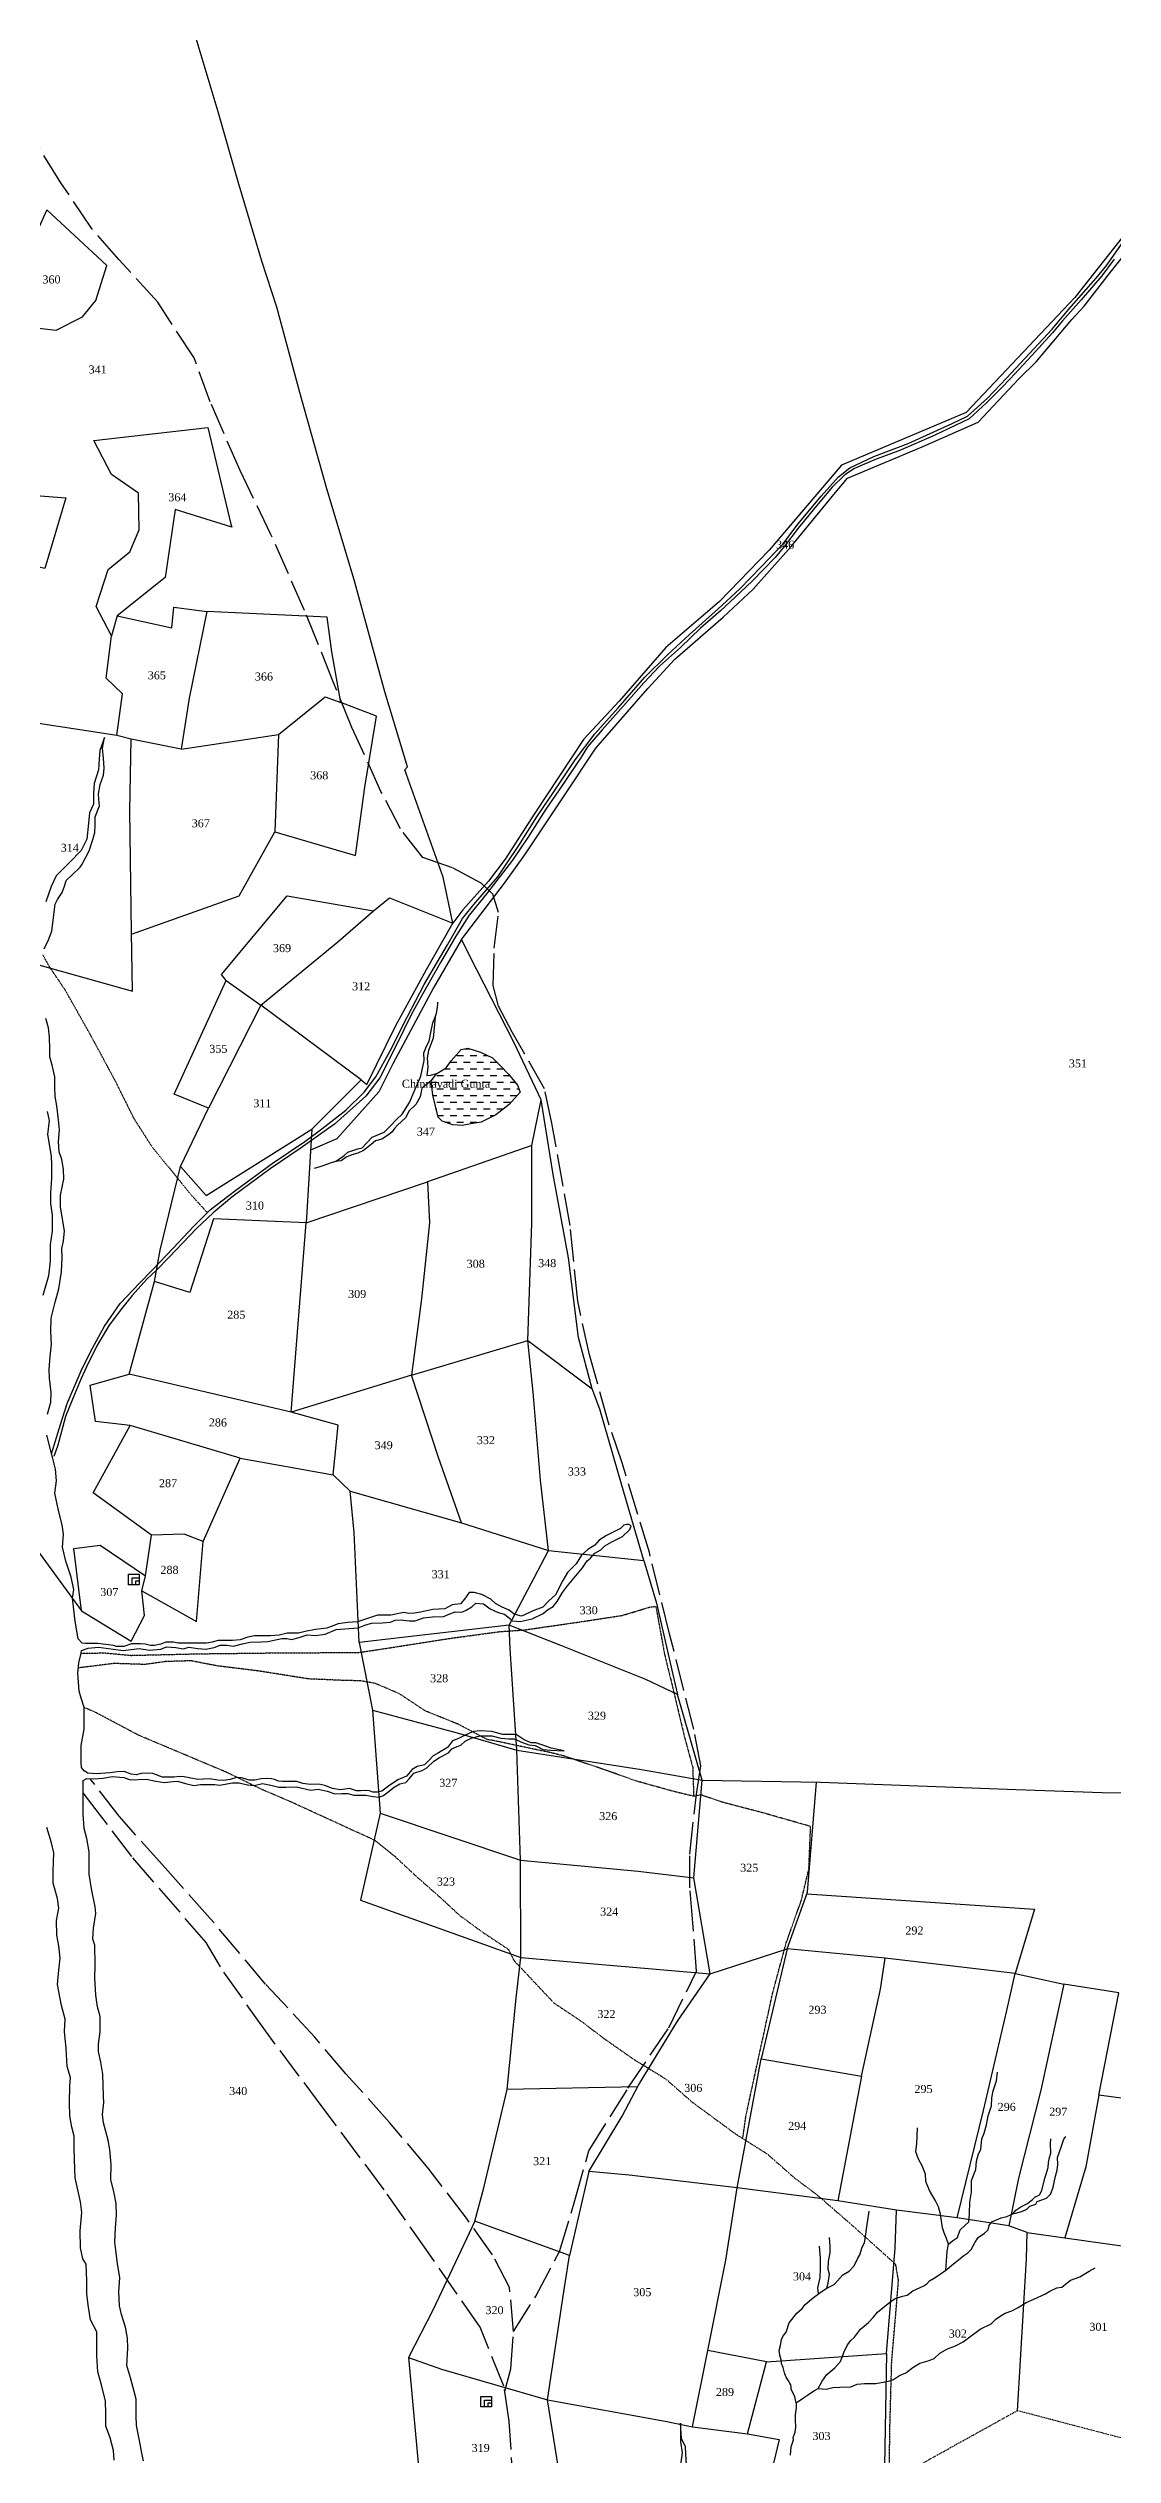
# Model space of a CAD drawing. Header units: millimetres. Extents: x -198 to 1953, y -1438 to 736.
# Drawn here: x 827 to 1226, y -985 to -82 of the extents above; entities that cross this region are included whole.
import ezdxf

# ---------------------------------------------------------------- set-up
doc = ezdxf.new("R2010")
doc.units = ezdxf.units.MM
doc.header["$MEASUREMENT"] = 0
for name, pattern in [('ACAD_ISO02W100', [15, 12, -3]), ('ACAD_ISO07W100', [3, 0, -3]), ('BORDER', [1.75, 0.5, -0.25, 0.5, -0.25, 0, -0.25])]:
    doc.linetypes.add(name, pattern=pattern)
for name, color, linetype in [('CARTTRACK', 30, 'ACAD_ISO02W100'), ('NALA', 4, 'Continuous'), ('SQUAREWELL', 5, 'Continuous'), ('SURVEY_BND', 7, 'Continuous'), ('SURVEY_NO', 7, 'Continuous'), ('WATER_BODY', 4, 'Continuous')]:
    doc.layers.add(name, color=color, linetype=linetype)
for name, color, linetype, lineweight in [('FOOTPATH', 150, 'ACAD_ISO07W100', 30), ('ROAD', 1, 'Continuous', 25), ('VILL_BOUNDARY', 6, 'BORDER', 30)]:
    doc.layers.add(name, color=color, linetype=linetype, lineweight=lineweight)
doc.styles.get("Standard").update_dxf_attribs({"font": 'TIMES.TTF'})

msp = doc.modelspace()

# ---------------------------------------------------------------- hatches: boundary and pattern name
at = {"layer": 'WATER_BODY'}
h = msp.add_hatch(dxfattribs=at)
h.set_pattern_fill('DASH', color=256, scale=20, style=0)
h.paths.add_polyline_path([(996.38, -463.84), (993.35, -460.86), (988.83, -458.69), (984.16, -457.2), (981.65, -457.78), (977.93, -462.03), (975.98, -464.56), (972.47, -466.71), (970.32, -469.53), (971, -474.89), (973.05, -483.08), (974.52, -484.63), (978.52, -486), (982.03, -486.19), (985.27, -485.59), (989.16, -485.01), (994.6, -482.27), (999.66, -478.38), (1003.75, -473.69), (1002.78, -471.1), (999.32, -466.96)])
h.paths.add_polyline_path([(958.62, -472.94), (992.55, -472.94), (992.55, -468.22), (958.62, -468.22)], flags=9)
h.paths.add_polyline_path([(969.71, -483.01), (977.88, -483.01), (977.88, -478.43), (969.71, -478.43)], flags=9)

# ---------------------------------------------------------------- linework, layer by layer
at = {"layer": 'CARTTRACK'}
for points in [[(1001.24, -938.5), (1009.68, -925.21), (1018.45, -908.44), (1024.29, -889.26), (1029.51, -870.69), (1044.13, -847.26), (1059.54, -824.52), (1069.8, -803.34), (1068.51, -785.17), (1067.32, -772.02), (1067.32, -759.41), (1069.8, -737.01), (1071.42, -726.34), (1068.83, -712.58), (1059.77, -676.79), (1052.19, -646.39), (1041.94, -612.76), (1036.88, -597.7), (1029.74, -572.18), (1025.32, -552.13), (1022.51, -523.71), (1015.6, -485.39), (1012.88, -472.52), (1000.79, -451.25), (995.61, -441.44), (993.66, -433.78), (993.99, -419.71), (995.64, -406.37), (993.5, -399.53), (989.14, -395.43), (978.38, -389.64), (967.22, -385.78), (958.86, -375.04), (951.56, -360.95), (945.33, -347.28), (940.64, -337.03), (933.66, -319.91), (922.94, -293.08), (910.3, -264.63), (898.72, -240.65), (887.51, -214.85), (881.48, -198.41), (867.88, -177.51), (853.34, -161.55), (842.99, -149.74), (831.51, -132.73), (821.06, -115.76)], [(1020.98, -1032.57), (1016.45, -1025.4), (1004.34, -1009.16), (1001.27, -997.64), (999.64, -972.11), (997.66, -958.89), (988.74, -936.82), (969.41, -908.99), (952.79, -885.37), (929.91, -854.74), (908.22, -825.73), (891.34, -801.75), (886.01, -792.62), (858.12, -760.28), (844.77, -742.89), (839.94, -736.48)], [(997.96, -960.86), (1000.3, -952.38), (1001.24, -938.5), (999.79, -921.99), (993.32, -909.67), (983.63, -896), (969.25, -877.14), (954.76, -860.04), (938.39, -841.8), (926.81, -828.13), (908.31, -808.21), (887.57, -783.52), (869.68, -763.48), (853.37, -745.26), (842.55, -731.17)]]:
    msp.add_lwpolyline(points, dxfattribs=at)
at = {"layer": 'FOOTPATH', "ltscale": 0.002}
for points in [[(886.48, -518.91), (880.81, -512.72), (874.36, -504.8), (865.71, -494.17), (858.97, -483.59), (851.76, -469.13), (842.58, -452.12), (833.1, -435.32), (827.23, -426.63), (824.68, -422.09)], [(839.13, -684.07), (848.14, -684.01), (857.79, -684.91), (882.96, -684.33), (909.53, -684.01), (943.34, -683.82), (955.24, -682.02), (977.91, -678.46), (996.05, -676.02), (1005.25, -675.38), (1026.19, -672.35), (1041.88, -669.97), (1052.24, -666.83), (1054.62, -666.57), (1057.83, -684.37), (1060.75, -696.23), (1065.27, -715.23), (1068.42, -726.86), (1068.8, -737.75), (1061.09, -735.89), (1047.36, -732.08), (1035.65, -727.91), (1026.71, -724.89), (1021.05, -722.89), (1015.36, -721.43), (1002.44, -718.72), (994.08, -716.91), (991.28, -716.46), (980.57, -710.77), (968.17, -705.76), (958.42, -699.29), (949.3, -695.38), (943.92, -694.47), (936.53, -694.28), (924.31, -693.74), (905.09, -690.7), (890.14, -688.87), (880.38, -686.96), (870.99, -687.23), (863.05, -688.33), (851.47, -687.96), (838.14, -689.62)], [(1142.07, -994.88), (1142.38, -973.92), (1143.04, -949.81), (1144.77, -929.56), (1145.59, -919.22), (1144.53, -913.31), (1137.62, -907.03), (1127.02, -897.59), (1114.77, -887), (1106.86, -881.1), (1096.51, -871.99), (1084.76, -864.6), (1068.32, -852.53), (1058.42, -843.85), (1052.42, -840.16), (1046.75, -836.71), (1035.24, -828.67), (1026.04, -821.69), (1016.59, -815.45), (1004.88, -803), (1001.67, -799.63), (999.45, -795.28), (989.59, -788.71), (981.29, -782.64), (974.21, -776.08), (965.17, -768.12), (956.78, -760.32), (949.39, -754.33), (939.44, -749.81), (918.27, -740.06), (907.1, -735.3), (893.95, -728.89), (860.78, -714.9), (844.68, -706.36), (840.27, -704.46)], [(1087.19, -866.13), (1088.43, -857.39), (1098.46, -811.33), (1103.49, -792.73), (1109.16, -776.78), (1111.99, -764.95), (1112.64, -749.07), (1094.61, -743.92), (1079.8, -740.06), (1071.56, -737.23), (1068.8, -737.75)]]:
    msp.add_lwpolyline(points, dxfattribs=at)
at = {"layer": 'NALA'}
for points in [[(825.32, -419.99), (826.97, -416.65), (828.11, -413.32), (828.85, -407.24), (829.4, -403.21), (830.28, -401.49), (832.01, -398.83), (832.93, -396.45), (833.59, -394.36), (835.71, -392.34), (838.72, -389.41), (839.53, -388.2), (842.11, -383.26), (843.47, -379), (844.24, -376.4), (844.42, -373.58), (844.42, -370.5), (846, -366.32), (845.82, -363.9), (845.6, -361.85), (846.22, -358.4), (847.51, -354.88), (847.76, -352.24), (847.58, -348.44), (847.18, -344.73), (847.91, -340.7), (846.18, -345.65), (845.85, -348.91), (845.71, -352.86), (844.02, -357.96), (843.84, -361.84), (843.72, -365.76), (842.33, -368.98), (841.85, -372.91), (841.22, -378.83), (839.17, -383.15), (834.88, -387.48), (832.85, -389.49), (829.73, -392.61), (827.85, -396.64), (825.87, -402.36)], [(971.91, -445.58), (972.37, -444.16), (972.7, -442.05), (972.83, -440.65), (972.92, -439.94)], [(826.53, -594.5), (827.74, -589.96), (827.96, -586.33), (827.26, -580.98), (827.12, -577.75), (827.56, -572.7), (828, -568.23), (827.74, -563.32), (827.96, -558.42), (829.39, -552.48), (830.79, -547.47), (831.82, -541.13), (831.97, -535.76), (831.9, -532.38), (832.52, -529.56), (832.89, -525.73), (831.46, -516.89), (831.35, -512.32), (832.63, -506.35), (832.52, -502.59), (831.9, -498.96), (830.94, -496.17), (830.72, -492.29), (831.05, -487.82), (830.68, -484.16), (830.06, -478.92), (829.36, -475.32), (829.29, -471.66), (829.25, -467.96), (828.26, -463.67), (827.45, -460.54), (827.45, -457.64), (827.31, -453.13), (826.9, -449.61), (825.95, -446.06)], [(970.32, -469.53), (966.85, -472.22), (966.28, -475.5), (964.66, -478.37), (962.09, -480.7), (960.7, -483.38), (957.81, -486.11), (956.62, -487.39), (955.58, -488.75), (953.98, -490), (951.82, -491.42), (949.53, -491.94), (947.86, -493.3), (945.03, -495.65), (942.87, -496.55), (940.68, -497.21), (938.45, -498.08), (936.68, -499.47), (934.55, -499.68), (937.79, -497.49), (939.15, -496.24), (942.83, -495.02), (944.5, -494.6), (946.31, -492.76), (948.3, -490.61), (952.77, -488.75), (954.75, -486.7), (957.46, -483.8), (959.52, -482.03), (962.3, -477.65), (964.39, -472.62), (966.48, -467.72), (967.77, -461.89), (967.6, -459.01), (968.64, -456.5), (969.58, -454.63), (970.42, -450.79), (970.94, -447.73), (971.91, -445.58), (971.11, -453.43), (969.41, -458.11), (968.92, -460.92), (969.09, -464.4), (968.75, -467.49), (970.07, -467.39), (972.47, -466.71)], [(826.46, -481.04), (827.16, -484.38), (826.54, -489.65), (827.86, -497.77), (828.04, -500.89), (828.08, -506.08), (827.67, -511.3), (827.67, -515.59), (828.3, -519.71), (828.3, -525.9), (827.57, -530.87), (827.57, -537.07), (826.9, -542.66), (824.81, -550)], [(934.55, -499.68), (932.47, -500.3), (930.18, -501.24), (929.37, -501.54), (928.25, -501.86), (926.86, -502.28), (926.54, -502.35)], [(862.58, -986.91), (861.91, -984.01), (861.01, -979.36), (859.85, -973.65), (859.82, -970.1), (859.82, -963.87), (859.03, -960.96), (857.7, -955.82), (856.32, -951.21), (856.61, -944.66), (856.56, -940.88), (855.83, -936.87), (854.31, -932.08), (853.47, -928.8), (853.27, -923.51), (853.67, -918.23), (852.77, -913.12), (852.13, -907.93), (851.84, -905), (851.99, -899.62), (852.43, -894.77), (852.24, -890.41), (851.36, -885.96), (850.33, -881.63), (850.37, -875.95), (849.93, -870.2), (849.23, -866.68), (847.51, -860.15), (847.21, -857.03), (847.69, -852.56), (847.51, -850.22), (847.25, -841.97), (846.51, -837.51), (845.63, -833.51), (845.67, -830.69), (846.22, -826.03), (846.22, -820.32), (845.3, -816.66), (844.64, -812.33), (844.31, -806), (844.46, -801.12), (844.27, -793.55), (843.58, -791.27), (843.72, -787.2), (844.6, -781.74), (844.42, -779.18), (843.03, -772.48), (842.18, -766.94), (842.18, -761.7), (842.18, -758.58), (841.27, -753.53), (840.31, -749.79), (839.87, -744.4), (839.94, -740.26), (839.94, -736.48), (839.94, -733.84), (839.94, -731.79), (841.3, -731.09), (843.79, -731.24), (847.39, -731.02), (850.8, -730.36), (855.1, -730.76), (857.67, -731.53), (863.56, -731.33), (867.16, -732.03), (870.42, -732.54), (873.62, -732.18), (875.27, -732.1), (878.24, -732.98), (881.43, -733.68), (883.89, -733.31), (886.61, -733.28), (889.32, -733.39), (890.98, -733.61), (895.88, -732.76), (898.34, -732.76), (901.5, -733.46), (903.99, -733.75), (907.08, -733.02), (910.23, -733.57), (913.21, -734.3), (915.92, -734.3), (919.92, -734.16), (925.23, -735.51), (928.02, -735.11), (931.43, -735.84), (934.22, -736.8), (936.94, -736.76), (939.1, -736.76), (941.38, -737.35), (944.43, -737.38), (945.93, -737.35), (948.57, -737.79), (950.7, -738.08), (952.21, -737.6), (954.08, -736.17), (956.46, -734.34), (958.61, -733.12), (960.85, -732.54), (962.13, -731.15), (963.93, -729.06), (967.05, -728.07), (968.7, -727.04), (971.42, -724.55), (973.54, -723.15), (976.82, -721.48), (978.14, -719.98), (980.13, -719.06), (981.48, -718.55), (983.13, -717.12), (985.37, -715.91), (988.75, -715.14), (993.12, -715.03), (996.46, -716.02), (999.5, -716.24), (1001.49, -716.17), (1004.57, -717.6), (1007.05, -718.44), (1009.37, -718.7), (1012.37, -720.24), (1015.16, -720.46), (1020.27, -720.68), (1015.42, -719.76), (1012.19, -718.59), (1009.62, -717.67), (1007.9, -717.67), (1005.29, -716.61), (1002.25, -714.59), (1000.08, -714.59), (997.22, -714.59), (993.16, -713.41), (988.94, -713.23), (986.15, -713.45), (982.59, -715.14), (980.6, -716.12), (978.4, -717), (976.49, -719.5), (973.15, -721.48), (971.14, -722.54), (969.4, -724.4), (967.93, -725.94), (965.18, -726.64), (963.3, -727.7), (961.18, -730.16), (957.87, -731.55), (954.42, -734), (951.84, -735.78), (950.23, -736.26), (948.47, -736.26), (947.26, -735.67), (945.24, -735.6), (943.84, -735.67), (942.41, -735.67), (939.7, -734.79), (936.28, -735.34), (933.42, -734.83), (930.48, -733.65), (928.32, -733.18), (924.95, -733.32), (922.27, -732.95), (919.96, -732.18), (916.88, -732.15), (914.6, -732.15), (913.13, -732.11), (911.63, -731.45), (910.49, -731.16), (908.65, -731.08), (906.67, -731.23), (904.29, -731.71), (902.19, -731.74), (900.65, -731.23), (899.26, -730.83), (897.42, -730.75), (895.08, -731.41), (892.47, -731.78), (890.41, -731.67), (887.3, -731.26), (884.84, -731.37), (882.86, -731.45), (880.26, -731.01), (877.76, -730.46), (875.89, -730.35), (874.05, -730.53), (872.48, -730.64), (871.56, -730.64), (869.65, -730.64), (866.02, -729.25), (864.29, -729.14), (861.61, -729.21), (859.81, -729.72), (857.94, -729.47), (855.26, -728.44), (852.73, -728.62), (849.88, -728.95), (844.89, -729.39), (841.7, -729.03), (840.34, -728.22), (839.31, -727.01), (839.13, -725.1), (839.16, -718.73), (840.26, -712.64), (840.27, -708.67), (840.27, -704.46), (839.13, -700.96), (838.39, -698.28), (837.95, -691.54), (838.32, -687.7), (839.13, -684.07), (839.24, -683.11), (841.77, -682.16), (845.7, -681.79), (851.31, -682.6), (854.91, -683.08), (860.93, -682.31), (864.76, -682.92), (869.02, -682.56), (871.15, -681.68), (874.67, -682.01), (877.5, -682.52), (879.55, -681.79), (882.89, -682.37), (885.86, -682.63), (889.05, -682.01), (891.22, -681.09), (893.75, -681.09), (896.28, -681.49), (899.58, -680.61), (902.34, -679.92), (906.59, -679.88), (909.16, -679.7), (914.43, -678.55), (916.34, -678.55), (918.06, -678.95), (920.89, -678.26), (923.9, -677.27), (927.02, -677.41), (930.61, -677.01), (934.76, -675.18), (938.03, -674.99), (943.05, -674.59), (945.51, -673.58), (947.96, -672.89), (952.04, -672.74), (955.08, -672.48), (956.88, -671.71), (958.79, -671.57), (962.17, -672.01), (964.33, -671.93), (967.49, -670.87), (970.87, -670.43), (975.07, -670.39), (976.76, -669.62), (979.4, -668.63), (981.86, -668.74), (983.51, -667.93), (985.67, -666.72), (987.18, -665.33), (990.04, -665.62), (992.5, -667.49), (995.44, -668.78), (997.82, -669.44), (999.88, -671.05), (1000.74, -671.93), (1003.75, -672.19), (1008.22, -671.27), (1012.37, -669.26), (1013.95, -667.9), (1016.12, -666.65), (1017.59, -664.71), (1019.64, -661.3), (1021.48, -658.8), (1023.97, -655.84), (1027.1, -652.07), (1028.82, -649.47), (1030.11, -648.48), (1031.8, -646.64), (1034.03, -645.29), (1035.54, -643.86), (1038.15, -642.38), (1042.11, -640.29), (1044.9, -637.76), (1045.31, -636.4), (1044.46, -635.89), (1043.58, -635.89), (1042.55, -636.15), (1041.34, -637.32), (1038.63, -638.75), (1036.06, -639.96), (1033.34, -641.72), (1031.8, -643.55), (1029.12, -645.21), (1026.77, -647.3), (1024.75, -650.63), (1021.48, -653.8), (1019.75, -656.81), (1017, -662.21), (1014.54, -664.45), (1012.23, -666.83), (1008.85, -668.15), (1004.22, -670.21), (1001.55, -669.47), (999.56, -667.93), (997.03, -666.83), (994.54, -665.51), (992.7, -663.83), (989.33, -662.07), (986.44, -661.3), (984.67, -661.37), (982.88, -663.79), (981.33, -665.62), (978.21, -665.92), (975.5, -667.46), (971.06, -667.68), (966.32, -668.7), (964.12, -669.14), (961.99, -669.18), (960.19, -668.85), (955.29, -669.82), (952.31, -669.78), (950.3, -669.82), (947.29, -670.81), (942.74, -672.39), (938.96, -672.53), (935.54, -673.12), (931.25, -674.66), (927.06, -675.17), (923.12, -675.95), (920.62, -676.58), (918.42, -676.58), (916.44, -676.58), (913.36, -677.31), (910.2, -677.64), (906.68, -677.64), (904.11, -677.57), (901.65, -678.08), (898.77, -679.04), (895.9, -679.33), (893.63, -679.33), (892.75, -679.33), (890.51, -679.37), (888.31, -679.95), (886.14, -680.28), (882.4, -680.28), (879.72, -680.28), (877.48, -680.28), (875.57, -680.28), (873.74, -679.95), (871.9, -679.92), (870.84, -679.92), (869.02, -680.76), (866.67, -681.16), (865.09, -681.16), (863.18, -680.72), (861.46, -680.61), (859.59, -680.61), (858.01, -680.65), (855.14, -681.57), (852.43, -681.53), (851.29, -681.2), (849.42, -680.98), (845.35, -680.5), (842.74, -680.5), (840.76, -680.5), (839.47, -680.32), (837.99, -678.69), (836.85, -672.05), (835.94, -663.51), (836.37, -660.22), (835.35, -655.6), (833.44, -649.63), (832.11, -644.32), (832.52, -639.44), (832.08, -635.93), (830.61, -630.59), (829.29, -624.07), (829.95, -619.42), (829.58, -615.13), (828.4, -610.62), (828.03, -609.35), (827.26, -606.16), (826.31, -602.35)], [(851.54, -986.74), (851.3, -983.11), (850.08, -978.33), (848.46, -973.95), (848.38, -969.25), (848.29, -964.46), (846.67, -958.01), (845.45, -953.55), (845.05, -947.55), (845.05, -941.55), (844.97, -938.55), (842.61, -934.05), (841.88, -929.35), (841.23, -924.48), (841.23, -919.45), (840.99, -913.21), (839.77, -911.18), (838.96, -907.13), (838.79, -900.67), (839.44, -893.85), (838.95, -889.88), (836.92, -880.88), (836.76, -877.55), (836.59, -869.8), (836.51, -865.17), (835.61, -861.77), (834.88, -857.55), (834.72, -852.52), (834.88, -846.49), (835.21, -843.16), (833.91, -839.11), (833.5, -832.38), (832.94, -825.92), (833.18, -821.3), (831.72, -816.19), (830.26, -808.38), (830.83, -802.95), (831.31, -798.49), (830.74, -793.86), (830.01, -789.81), (829.85, -784.31), (830.83, -779.69), (830.34, -776.12), (828.71, -770.36), (828.71, -765.98), (828.88, -758.97), (827.98, -755.16), (826.28, -749.4)], [(1164.28, -905.72), (1165.89, -904.4), (1167.69, -903.22), (1168.71, -900.35), (1171.96, -897.36), (1172.23, -894.21), (1172.36, -889.99), (1173.01, -886.15), (1172.97, -883.45), (1172.97, -881.78), (1174.53, -877.65), (1174.88, -874.57), (1175.64, -871.83), (1176.4, -870.23), (1176.78, -866.22), (1177.73, -864.01), (1178.53, -860.97), (1179.18, -857.6), (1180.4, -853.83), (1180.59, -850.87), (1181.08, -848.24), (1182.3, -844.42), (1182.68, -841.22)], [(1107.19, -965.19), (1109.59, -963.61), (1111.82, -962.08), (1113.84, -960.73), (1115.5, -959.81), (1116.92, -957.12), (1118.74, -954.54), (1121.73, -952.08), (1123.79, -949.71), (1125.06, -946.27), (1126.51, -943.44), (1127.74, -941.87), (1129.09, -940.58), (1131.29, -937.58), (1134.37, -935.03), (1136.06, -933.21), (1137.66, -931.15), (1142.38, -927.5), (1144.29, -926.12), (1147.04, -925.19), (1148.88, -924.82), (1149.9, -924.02), (1150.98, -923.22), (1155.08, -921.28), (1156.19, -920.57), (1157.24, -919.4), (1158.71, -918.6), (1161.21, -916.91), (1163.33, -915.43), (1166.89, -912.52), (1168.7, -911.01), (1170.06, -910), (1171.57, -908.92), (1172.83, -907.72), (1174.28, -904.95), (1175.48, -903.23), (1177.86, -901.52), (1179.22, -900.38), (1179.62, -898.66), (1180.54, -897.28), (1184.12, -895.88), (1186.25, -895.33), (1188.47, -894.31), (1189.64, -892.99), (1191.42, -891.66), (1193.98, -890.4), (1195.78, -888.97), (1196.67, -888.02), (1198.4, -887.19), (1199.38, -885.56), (1200.43, -881), (1200.95, -879.43), (1201.73, -876.98), (1201.85, -875.04), (1202.16, -873.19), (1202.71, -871.53), (1202.56, -868.08), (1202.74, -866.21)], [(1163.33, -915.43), (1163.63, -911.92), (1163.86, -908.27), (1164.28, -905.72), (1163.59, -903.54), (1162.67, -901.39), (1162.09, -899.54), (1161.28, -894.42), (1160.55, -891.72), (1159.31, -889.16), (1157.27, -885.58), (1155.8, -882.15), (1155.65, -879.45), (1154.45, -876.27), (1153.06, -873.77), (1152.1, -871.07), (1152.41, -867.99), (1152.68, -862.07)], [(1188.47, -894.31), (1191.77, -893.48), (1193.65, -892.53), (1194.77, -891.5), (1197.04, -890.65), (1197.53, -889.75), (1201.05, -888.48), (1202.72, -886.8), (1203.62, -884.35), (1204.39, -880.14), (1205.09, -877.99), (1205.31, -875.84), (1205.26, -873.24), (1206.76, -868.98), (1207.54, -866.32), (1208.36, -865.29)], [(1105.06, -984.83), (1105.31, -981.74), (1106.2, -979.01), (1106.09, -978.23), (1106.84, -976.23), (1107.04, -974.25), (1106.93, -971.62), (1106.93, -969.7), (1107.29, -967.08), (1107.32, -965.72), (1107.07, -964.66), (1106.66, -962.8), (1105.91, -961.42), (1105.39, -960.12), (1105.39, -959.29), (1105.28, -958.5), (1104.84, -957.87), (1104.6, -957.35), (1104.05, -956.56), (1103.38, -955.26), (1102.83, -953.92), (1102.39, -951.95), (1101.76, -950.45), (1101.6, -949.03), (1101.16, -947.26), (1100.89, -945.56), (1101.4, -943.75), (1101.72, -941.34), (1102.47, -939.96), (1103.45, -938.7), (1104.66, -935.19), (1107.41, -931.56), (1109.44, -929.84), (1110.55, -928.26), (1113.71, -925.64), (1115.04, -924.64), (1116.18, -923.86), (1118.71, -922.25), (1121.46, -920.79), (1122.68, -919.4), (1124.71, -917.25), (1127.1, -915.78), (1128.93, -913.86), (1130.35, -910.92), (1131.07, -909.7), (1132.02, -906.88), (1132.85, -905.24), (1133.27, -902.8), (1133.68, -899.23), (1134.55, -893.33)], [(1115.61, -924.25), (1115.35, -922.09), (1116.27, -918.14), (1116.32, -914.98), (1116.32, -912.77), (1116.32, -910.86), (1116.1, -908.05), (1115.91, -906.42)], [(1118.71, -922.25), (1119.17, -920.35), (1119.75, -916.98), (1119.26, -915.08), (1119.31, -912.13), (1119.95, -908.79), (1119.95, -906.47), (1119.67, -903.21)], [(1115.5, -959.81), (1118.43, -960.04), (1120.98, -959.43), (1123.61, -959.27), (1127.77, -959.13), (1130.13, -958.21), (1132.79, -957.94), (1137.03, -957.91), (1140.42, -957.32), (1142.33, -956.95), (1143.72, -956.42), (1145.97, -954.99), (1148.33, -953.9), (1150.93, -951.94), (1153.57, -950.31), (1157.12, -949.32), (1159.01, -948.58), (1161.13, -946.62), (1163.94, -944.98), (1167, -943.83), (1169.89, -942.34), (1172.31, -940.38), (1176.26, -937.62), (1180.35, -935.61), (1182.07, -933.78), (1184.09, -932.44), (1185.63, -931.57), (1188.12, -930.66), (1190.41, -929.47), (1193.4, -927.54), (1196.36, -926.3), (1200.68, -924.26), (1202.27, -923.31), (1204.98, -922.04), (1206.81, -921.8), (1210.09, -919.24), (1213.59, -917.89), (1217.04, -915.82), (1219.37, -914.58)], [(1066.1, -988.62), (1065.88, -984.32), (1065.77, -981.74), (1064.27, -978.52), (1063.83, -972.82), (1063.83, -979.64), (1064.47, -983.89), (1063.78, -989.14)]]:
    msp.add_lwpolyline(points, dxfattribs=at)
at = {"layer": 'ROAD'}
for points in [[(828.03, -609.35), (831.36, -598.36), (833.96, -590.47), (839.58, -577.31), (843.42, -569.76), (847.88, -561.43), (853.81, -552.99), (861, -545.34), (866.03, -540.25), (873.64, -532.26), (881.36, -523.95), (887.49, -517.91), (891.87, -514.51), (897.15, -510.47), (910.73, -500.52), (923.07, -492.28), (929.41, -487.52), (938.36, -480.44), (945.25, -473.77), (949.65, -468.04), (955.06, -458.27), (961.45, -445.35), (967.75, -433.38), (976.48, -418.48), (982.11, -408.64), (987.04, -402.6), (995.35, -392.97), (998.67, -388.08), (1003.3, -381.24), (1010.03, -370.5), (1016.34, -361.17), (1024.34, -349.08), (1031.75, -339.33), (1040.44, -329.66), (1050.53, -318.08), (1059.14, -309.64), (1067.18, -302.16), (1077.99, -292.53), (1085.95, -285.17), (1094.26, -276.69), (1102.27, -268.21), (1108.01, -260.58), (1116.61, -250.3), (1123.04, -243.01), (1127.3, -239.61), (1136.37, -235.38), (1149.22, -230.54), (1165.66, -223.03), (1171.49, -220.23), (1178.91, -213.54), (1186.06, -206.01), (1194.66, -196.72), (1203.26, -187.61), (1209.48, -180.15), (1219.7, -168.53), (1223.66, -163.67), (1229.24, -155.8)], [(1226.4, -161.44), (1221.82, -167.66), (1214.03, -176.61), (1207.09, -184.53), (1203.35, -189.06), (1195.64, -197.51), (1187.46, -206.25), (1184.15, -209.59), (1178.56, -215.27), (1172.12, -221.25), (1159.01, -227.5), (1146.35, -233.02), (1136.64, -236.6), (1129.13, -239.93), (1125.51, -242.2), (1120.71, -246.87), (1114.16, -254.6), (1107.98, -262.29), (1102.91, -268.98), (1099.4, -273.2), (1090.87, -282.02), (1084.37, -288.09), (1078.86, -293.3), (1071.32, -299.81), (1063.81, -307.01), (1056.02, -313.99), (1050.11, -320.21), (1042.5, -328.85), (1034.46, -337.88), (1029.05, -344.3), (1026.61, -348.09), (1019.45, -358.72), (1013.31, -367.63), (1006.57, -378.23), (1000.91, -386.77), (991.26, -399.19), (984.6, -407.41), (979.64, -415.18), (973.9, -425.14), (967.05, -437.23), (962.91, -444.8), (957.42, -455.98), (951.15, -468.3), (945.82, -475.22), (934.17, -485.73), (921.32, -494.92), (910.01, -502.48), (899.46, -510.22), (895.64, -513.13), (888.62, -518.94), (882.4, -524.8), (872.16, -535.56)], [(872.16, -535.56), (867.24, -540.57), (863.73, -543.89), (858.25, -549.95), (854.23, -554.93), (849.62, -561.07), (845.04, -568.8), (841.18, -576.73), (839.19, -581.16), (836.02, -588.55), (833.31, -595.4), (830.44, -606.11), (828.9, -610.32)]]:
    msp.add_lwpolyline(points, dxfattribs=at)
at = {"layer": 'SQUAREWELL'}
for points in [[(856.88, -654.51), (860.94, -654.51), (860.94, -658.46), (856.88, -658.46)], [(858.31, -655.88), (860.94, -655.88), (860.94, -658.46), (858.31, -658.46)], [(859.68, -656.92), (860.94, -656.92), (860.94, -658.46), (859.68, -658.46)], [(989, -962.78), (993.05, -962.78), (993.05, -966.72), (989, -966.72)], [(990.42, -964.15), (993.05, -964.15), (993.05, -966.72), (990.42, -966.72)], [(991.79, -965.19), (993.05, -965.19), (993.05, -966.72), (991.79, -966.72)]]:
    msp.add_lwpolyline(points, close=True, dxfattribs=at)
at = {"layer": 'SURVEY_BND'}
for points in [[(978.46, -410.42), (974.85, -393.15), (960.54, -352.89), (961.54, -351.73), (953.05, -323.66), (941.56, -281.61), (931.32, -247.47), (921.16, -211.34), (912.5, -179.44), (906.84, -162.1), (898.02, -132.43), (890.51, -106.09), (882.27, -78.71), (875.53, -53.06), (868.78, -33.49), (858.29, -8.18), (848.81, 13.59), (819.36, -8.26), (790.11, -30.4), (727.42, -71.68)], [(1256.16, -133.2), (1233.23, -148.48), (1211.73, -175.8), (1171.01, -218.92), (1124.25, -238.61), (1097.04, -270.48), (1078.51, -289.76), (1058.35, -306.97), (1040.85, -327.07), (1027.45, -341.5), (1009.21, -369.09), (998.06, -386.32), (991.83, -394.61), (982.27, -405.39), (978.46, -410.42)], [(805.51, -189.91), (818.84, -186.81), (829.76, -188.07), (839.7, -183.07), (844.69, -176.95), (848.84, -163.72), (826.26, -142.84), (811.45, -175.79), (805.51, -189.91)], [(981.7, -416.47), (997.93, -395.39), (1005.48, -384.77), (1020.5, -362.24), (1032.1, -344.81), (1051.59, -322.37), (1061.69, -311.43), (1079.8, -295.67), (1091.14, -285.08), (1105.4, -269.19), (1121.33, -249.68), (1126.48, -243.51), (1154.41, -231.77), (1175.47, -222.45), (1190.72, -206.3), (1197.26, -199.83), (1210.56, -184), (1215.23, -179), (1225.12, -166.27), (1236.02, -152.57), (1258.54, -137.21)], [(852.52, -339.98), (854.69, -324.38), (848.51, -318.55), (850.5, -302.59), (844.8, -291.68), (849.26, -277.7), (857.44, -271.11), (860.95, -262.83), (860.6, -249.11), (850.58, -242.18), (843.85, -229.37), (886.64, -224.57), (895.24, -260.76), (895.59, -261.89), (874.43, -255.23), (870.65, -280.73), (852.7, -295.16), (850.5, -302.59)], [(793.51, -247.73), (833.43, -250.91), (825.52, -277.32), (785.74, -268.21)], [(852.7, -295.16), (873.17, -299.62), (873.92, -291.87), (886.29, -293.52), (879.7, -326.02), (876.68, -345.13), (857.94, -341.38)], [(876.68, -345.13), (913.13, -339.61), (930.58, -325.53), (936.46, -327.66), (933.12, -308.59), (931.4, -295.66), (886.29, -293.52)], [(815.87, -411.47), (811.22, -422.59), (858.44, -435.82), (858.02, -413.88), (857.41, -368.25), (857.94, -341.38), (852.52, -339.98), (810.21, -333.44)], [(913.13, -339.61), (911.74, -376.12), (942.02, -384.98), (945.48, -359.4), (949.91, -332.74), (936.46, -327.66)], [(858.03, -414.47), (898.44, -400.12), (911.74, -376.12)], [(819.04, -640.46), (839.26, -668.27), (836.36, -644.87), (846.34, -643.54), (863.32, -655.04), (865.58, -639.88), (843.69, -623.91), (857.56, -598.71), (844.56, -597.17), (842.47, -583.66), (857.16, -579.46), (866.69, -544.69), (868.72, -533.01), (876.45, -501.6), (886.84, -479.7), (874.08, -474.48), (893.5, -431.89), (891.74, -429.67), (916.43, -400.17), (948.78, -405.8), (954.79, -400.82), (978.46, -410.42)], [(893.5, -431.89), (906.55, -441.08), (935.38, -417.32), (948.78, -405.8)], [(944.14, -469.11), (946.21, -470.85), (957.1, -448.72), (968.64, -427.71), (978.46, -410.42)], [(1008.13, -493.69), (1011.64, -476.61), (1001.32, -455.03), (987.46, -427.86), (981.7, -416.47), (971.22, -434.66), (955.99, -463.14), (950.72, -473.55), (935.01, -491.28), (925.15, -495.44)], [(876.45, -501.6), (886.08, -512.48), (925.63, -487.61), (944.14, -469.11), (906.55, -441.08), (886.84, -479.7)], [(1006.61, -566.8), (1030.7, -584.93), (1025.67, -565.76), (1021.81, -535.85), (1016.06, -504.57), (1011.64, -476.61)], [(925.63, -487.61), (923.46, -522.79)], [(962.96, -579.8), (1006.61, -566.8), (1008.07, -522.92), (1008.13, -493.69), (969.06, -507.34)], [(923.46, -522.79), (969.06, -507.34), (969.73, -522.75), (966.74, -551.22), (962.96, -579.8), (917.92, -593.69)], [(917.92, -593.69), (923.46, -522.79), (888.79, -521.26), (879.92, -548.89), (866.69, -544.69)], [(981.72, -635.23), (1014.4, -645.55), (1011.37, -619.23), (1008.6, -586.17), (1006.61, -566.8)], [(898.81, -610.92), (933.6, -617.17), (935.56, -598.55), (917.92, -593.69), (857.16, -579.46)], [(933.6, -617.17), (939.99, -623.29), (981.72, -635.23), (973.15, -610.66), (962.96, -579.8)], [(1014.4, -645.55), (1050.11, -649.35), (1041.71, -620.69), (1033.57, -592.58), (1030.7, -584.93)], [(884.92, -642.17), (898.81, -610.92), (871.04, -602.7), (857.56, -598.71)], [(999.6, -673.63), (943.33, -680.1), (941.49, -638.88), (939.99, -623.29)], [(861.88, -660.72), (882.37, -672.25), (884.92, -642.17), (877.8, -639.41), (865.58, -639.88)], [(1050.11, -649.35), (1054.85, -665.37), (1061, -692.09), (1062.79, -699.54), (1050.85, -693.92), (1019.01, -681.19), (999.6, -673.63), (1009.01, -655.83), (1014.4, -645.55)], [(839.26, -668.27), (857.88, -679.58), (862.9, -670), (861.88, -660.72), (863.32, -655.04)], [(943.33, -680.1), (948.37, -705.51), (980.07, -714.01), (1002.52, -720.51), (1000.02, -682.46), (999.6, -673.63)], [(1002.52, -720.51), (1049.25, -727.7), (1071.98, -731.7), (1062.79, -699.54)], [(948.37, -705.51), (951.28, -744.1), (1003.89, -761.74), (1002.52, -720.51)], [(1003.89, -761.74), (1047.94, -765.88), (1068.9, -768.28), (1071.98, -731.7)], [(1071.98, -731.7), (1116.32, -732.43), (1189.73, -735.17), (1221.95, -736.28), (1221.95, -736.28), (1221.95, -736.28), (1221.95, -736.28), (1385.38, -738.35), (1378.9, -798.83), (1373.57, -846.23), (1360.82, -947.15), (1362.74, -966.11)], [(1074.95, -804.27), (1103.82, -794.9), (1111.49, -773.68), (1114.81, -732.4)], [(951.28, -744.1), (943.93, -776.7), (1004.01, -798.25), (1003.89, -761.74)], [(1004.01, -798.25), (1074.95, -804.27), (1068.9, -768.28)], [(1111.25, -774.32), (1196.55, -780.06), (1189.33, -804.24), (1140.55, -798.49), (1103.82, -794.9)], [(1047.71, -846.74), (998.87, -847.73), (1002.21, -813.35), (1004.01, -798.25)], [(1103.82, -794.9), (1094.11, -836.17), (1131.69, -842.71), (1138.85, -810.02), (1140.55, -798.49)], [(1085.06, -884.6), (1044.65, -879.86), (1029.47, -878.45), (1042, -857.72), (1048.07, -846.05), (1062.78, -822.03), (1074.95, -804.27)], [(1167.55, -895.85), (1177.42, -855.52), (1186.2, -818.06), (1189.33, -804.24), (1207.63, -808.15)], [(1220.68, -849.79), (1228.24, -811.51), (1207.63, -808.15), (1198.95, -847.92), (1190.58, -880.9), (1186.99, -898.84)], [(1131.69, -842.71), (1122.89, -889.45), (1085.06, -884.6), (1094.11, -836.17)], [(1029.47, -878.45), (1022.28, -909.9), (986.74, -897.09), (990.14, -884.55), (995.4, -862.45), (998.87, -847.73)], [(1297.95, -914.75), (1308.28, -862.15), (1293.48, -859.6), (1220.68, -849.79), (1215.88, -876.64), (1207.92, -903.28)], [(1013.93, -964.02), (1058.06, -972.01), (1068.38, -974.23), (1074.06, -945.62), (1080.88, -911.64), (1085.06, -884.6)], [(1096.1, -949.81), (1141.05, -946.66), (1144.3, -907.21), (1144.81, -893), (1122.89, -889.45)], [(1190.16, -968.15), (1193.61, -911.16), (1193.87, -901.31), (1186.99, -898.84), (1167.55, -895.85), (1144.81, -893)], [(986.74, -897.09), (971.07, -930.18), (961.92, -948.22), (974.21, -952.59), (1013.93, -964.02), (1020.07, -923.61), (1022.28, -909.9)], [(1193.87, -901.31), (1207.92, -903.28), (1259.54, -910.62), (1249.67, -959.52), (1245.47, -982.43)], [(1068.38, -974.23), (1088.97, -976.86), (1096.1, -949.81), (1074.06, -945.62)], [(1141.05, -946.66), (1140.17, -995.95)], [(961.92, -948.22), (967.35, -1008.29), (1020.96, -1007.51), (1013.93, -964.02)], [(1088.97, -976.86), (1100.85, -978.99), (1090.24, -1023.27)]]:
    msp.add_lwpolyline(points, dxfattribs=at)
at = {"layer": 'VILL_BOUNDARY'}
msp.add_lwpolyline([(1236.93, -980.42), (1190.16, -968.15), (1144.32, -993.61)], dxfattribs=at)
at = {"layer": 'WATER_BODY'}
msp.add_lwpolyline([(982.03, -486.19), (978.52, -486), (974.52, -484.63), (973.05, -483.08), (971, -474.89), (970.32, -469.53), (972.47, -466.71), (975.98, -464.56), (977.93, -462.03), (981.65, -457.78), (984.16, -457.2), (988.83, -458.69), (993.35, -460.86), (996.38, -463.84), (999.32, -466.96), (1002.78, -471.1), (1003.75, -473.69), (999.66, -478.38), (994.6, -482.27), (989.16, -485.01), (985.27, -485.59), (982.03, -486.19)], dxfattribs=at)

# ---------------------------------------------------------------- texts
at = {"layer": 'SURVEY_NO'}
for s, p in [('360', (824.63, -170.5)), ('341', (841.96, -204.25)), ('364', (871.82, -252.16)), ('346', (1099.7, -269.95)), ('365', (864.13, -318.91)), ('366', (904.28, -319.38)), ('368', (925.02, -356.42)), ('367', (880.61, -374.4)), ('314', (831.48, -383.6)), ('369', (911.07, -421.22)), ('312', (940.73, -435.54)), ('355', (887.19, -458.99)), ('Chinnavadi Gunta', (959.4, -472.08)), ('351', (1209.45, -464.44)), ('311', (903.71, -479.39)), ('347', (965.01, -490.01)), ('310', (900.9, -517.74)), ('308', (983.68, -539.57)), ('348', (1010.48, -539.34)), ('309', (939.23, -550.9)), ('285', (893.91, -558.69)), ('286', (887.01, -599.09)), ('349', (949.18, -607.6)), ('332', (987.51, -605.71)), ('287', (868.33, -621.85)), ('333', (1021.64, -617.46)), ('288', (868.87, -654.35)), ('331', (970.55, -655.99)), ('307', (846.32, -662.66)), ('330', (1026.04, -669.49)), ('328', (969.98, -695)), ('329', (1029.13, -709.04)), ('327', (973.41, -734.19)), ('326', (1033.36, -746.68)), ('325', (1086.24, -766.04)), ('323', (972.53, -771.22)), ('324', (1033.73, -782.5)), ('292', (1148.16, -789.58)), ('322', (1032.69, -820.9)), ('293', (1111.8, -819.3)), ('340', (894.63, -849.78)), ('306', (1065.26, -848.59)), ('295', (1151.56, -849)), ('296', (1182.77, -855.71)), ('297', (1202.08, -857.53)), ('294', (1104.21, -862.83)), ('321', (1008.59, -876.06)), ('304', (1106.02, -919.26)), ('320', (990.73, -931.94)), ('305', (1046.14, -925.19)), ('302', (1164.41, -940.7)), ('301', (1217.15, -938.19)), ('289', (1077.14, -962.64)), ('319', (985.53, -983.59)), ('303', (1113.31, -979.11))]:
    msp.add_text(s, height=3, dxfattribs=at).set_placement(p)

doc.saveas('drawing.dxf')
